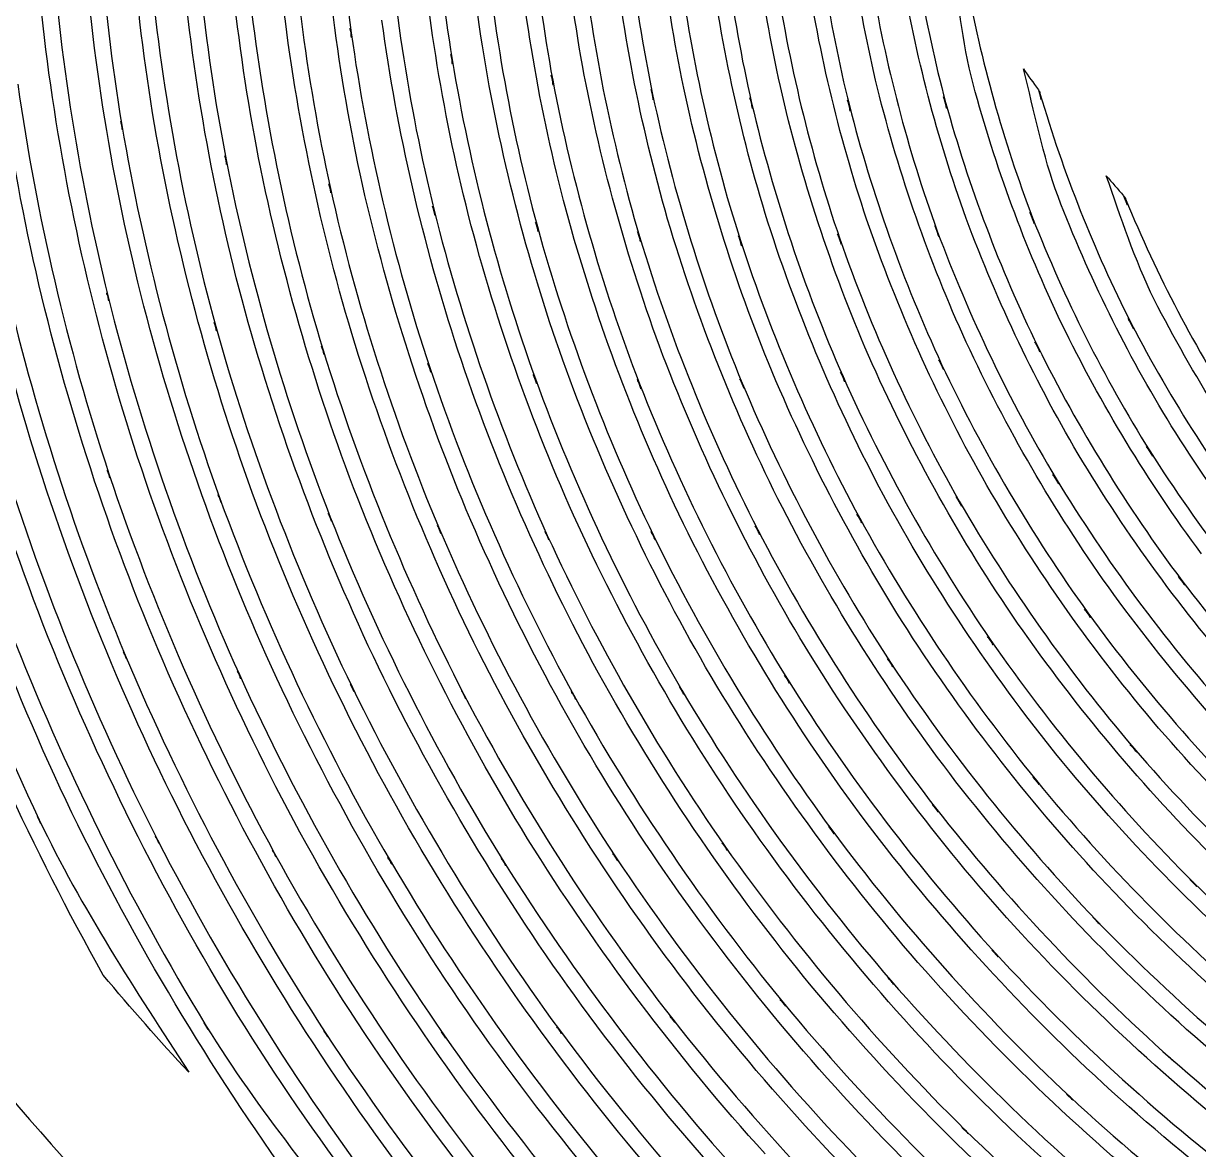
# Model space of a CAD drawing. Extents: x 289 to 439, y 190 to 340.
# Drawn here: x 307.11 to 339.38, y 214.87 to 245.79 of the extents above; entities that cross this region are included whole.
import ezdxf

# ---------------------------------------------------------------- set-up
doc = ezdxf.new("R2010")
doc.units = 0
doc.layers.add('seconds_wheel', color=7, linetype='CONTINUOUS')

msp = doc.modelspace()

# ---------------------------------------------------------------- linework, layer by layer
at = {"layer": 'seconds_wheel', "color": 7}
for p, q in [((316.079124, 245.664968), (316.115186, 245.407493)), ((316.109369, 245.536231), (316.109369, 245.536231)), ((318.846214, 244.934031), (318.889645, 244.669187)), ((318.880336, 244.802966), (318.880336, 244.802966)), ((321.603998, 244.372159), (321.655182, 244.098398)), ((321.642386, 244.237993), (321.642386, 244.237993)), ((324.343943, 243.977416), (324.403273, 243.694736)), ((334.979559, 243.968886), (335.055561, 243.704429)), ((324.386987, 243.838984), (324.386987, 243.838984)), ((327.057523, 243.747859), (327.125382, 243.455871)), ((329.737365, 243.68155), (329.813367, 243.379869)), ((332.375332, 243.775001), (332.459864, 243.463627)), ((332.432719, 243.62261), (332.432719, 243.62261)), ((327.105607, 243.604385), (327.105607, 243.604385)), ((329.789715, 243.534589), (329.789715, 243.534589)), ((309.781434, 243.109985), (309.820211, 242.878102)), ((309.811292, 242.995595), (309.811292, 242.995595)), ((312.640813, 242.159962), (312.686957, 241.922263)), ((312.674936, 242.043632), (312.674936, 242.043632)), ((315.498252, 241.382492), (315.552539, 241.137427)), ((315.536641, 241.261899), (315.536641, 241.261899)), ((337.321661, 241.059098), (337.422865, 240.809377)), ((318.345608, 240.775642), (318.407651, 240.523981)), ((318.387876, 240.653883), (318.387876, 240.653883)), ((334.749226, 240.599983), (334.866332, 240.299077)), ((334.823291, 240.452245), (334.823291, 240.452245)), ((321.173578, 240.338242), (321.24454, 240.078827)), ((321.221274, 240.211443), (321.221274, 240.211443)), ((332.13608, 240.231218), (332.243104, 239.939232)), ((332.203163, 240.090847), (332.203163, 240.090847)), ((323.974792, 240.067582), (324.054671, 239.800801)), ((324.027529, 239.936519), (324.027529, 239.936519)), ((326.741108, 239.961334), (326.829517, 239.686797)), ((326.798109, 239.828719), (326.798109, 239.828719)), ((329.463991, 240.016785), (329.561709, 239.734105)), ((329.526421, 239.879516), (329.526421, 239.879516)), ((309.394833, 238.394765), (309.449508, 238.174515)), ((309.432058, 238.287352), (309.432058, 238.287352)), ((312.349213, 237.576192), (312.411644, 237.350515)), ((337.44303, 237.690195), (337.590381, 237.403249)), ((337.530665, 237.553316), (337.530665, 237.553316)), ((312.390704, 237.466842), (312.390704, 237.466842)), ((315.291961, 236.930951), (315.362922, 236.699068)), ((334.881842, 237.050383), (335.0195, 236.771193)), ((334.965213, 236.915054), (334.965213, 236.915054)), ((315.338105, 236.818113), (315.338105, 236.818113)), ((332.24698, 236.557923), (332.374166, 236.286486)), ((318.21532, 236.455939), (318.294811, 236.21824)), ((318.266119, 236.340386), (318.266119, 236.340386)), ((329.545036, 236.21824), (329.661753, 235.954172)), ((332.324146, 236.426857), (332.324146, 236.426857)), ((321.109985, 236.150768), (321.198783, 235.906478)), ((321.166211, 236.030951), (321.166211, 236.030951)), ((323.968976, 236.010399), (324.066306, 235.760291)), ((324.029079, 235.89019), (324.029079, 235.89019)), ((326.782986, 236.034828), (326.890009, 235.77735)), ((326.848129, 235.911905), (326.848129, 235.911905)), ((329.615609, 236.092217), (329.615609, 236.092217)), ((337.94596, 234.173943), (338.111537, 233.910652)), ((338.041351, 234.049858), (338.041351, 234.049858)), ((309.411894, 233.525602), (309.481305, 233.316595)), ((309.4561, 233.424005), (309.4561, 233.424005)), ((335.376631, 233.408496), (335.531736, 233.152184)), ((335.468143, 233.2848), (335.468143, 233.2848)), ((312.4574, 232.846623), (312.534953, 232.633353)), ((312.506258, 232.742703), (312.506258, 232.742703)), ((332.724708, 232.78846), (332.868569, 232.537965)), ((332.808463, 232.669804), (332.808463, 232.669804)), ((315.48119, 232.341754), (315.567274, 232.12383)), ((315.534702, 232.235507), (315.534702, 232.235507)), ((318.4759, 232.007501), (318.570125, 231.784537)), ((329.997169, 232.317325), (330.130171, 232.072646)), ((330.074334, 232.202935), (330.074334, 232.202935)), ((318.532513, 231.902417), (318.532513, 231.902417)), ((321.432218, 231.840763), (321.536139, 231.613144)), ((321.495425, 231.73025), (321.495425, 231.73025)), ((324.343557, 231.839211), (324.456783, 231.605778)), ((324.410639, 231.728311), (324.410639, 231.728311)), ((327.200997, 231.999358), (327.323917, 231.760495)), ((327.27312, 231.886907), (327.27312, 231.886907)), ((338.818431, 230.604181), (338.99913, 230.364929)), ((338.920415, 230.492892), (338.920415, 230.492892)), ((336.245999, 229.709606), (336.414679, 229.476173)), ((336.341003, 229.601032), (336.341003, 229.601032)), ((333.582443, 228.955791), (333.740263, 228.727011)), ((333.672017, 228.848768), (333.672017, 228.848768)), ((309.853171, 228.535453), (309.935765, 228.338471)), ((309.903192, 228.440839), (309.903192, 228.440839)), ((330.834742, 228.347777), (330.982093, 228.123261)), ((330.918887, 228.242304), (330.918887, 228.242304)), ((312.983597, 228.006155), (313.074334, 227.80568)), ((313.037884, 227.910377), (313.037884, 227.910377)), ((328.009486, 227.889439), (328.146367, 227.669962)), ((316.083389, 227.649413), (316.182269, 227.445448)), ((316.141554, 227.553633), (316.141554, 227.553633)), ((325.114433, 227.586981), (325.241619, 227.370997)), ((328.088591, 227.785129), (328.088591, 227.785129)), ((319.143243, 227.463284), (319.251427, 227.255054)), ((319.206446, 227.364793), (319.206446, 227.364793)), ((322.156175, 227.443509), (322.273668, 227.232178)), ((322.225584, 227.341915), (322.225584, 227.341915)), ((325.188109, 227.484613), (325.188109, 227.484613)), ((337.499257, 225.988227), (337.680343, 225.776896)), ((337.599301, 225.891286), (337.599301, 225.891286)), ((334.829881, 225.09598), (335.000111, 224.888139)), ((334.925272, 224.999426), (334.925272, 224.999426)), ((332.068221, 224.345268), (332.227592, 224.140915)), ((307.492458, 224.00636), (307.57893, 223.824887)), ((332.158182, 224.249488), (332.158182, 224.249488)), ((307.544031, 223.919501), (307.544031, 223.919501)), ((329.220476, 223.741905), (329.369377, 223.540267)), ((329.303844, 223.648454), (329.303844, 223.648454)), ((310.73456, 223.460389), (310.828787, 223.276587)), ((310.790011, 223.372364), (310.790011, 223.372364)), ((313.944091, 223.089685), (314.046848, 222.902393)), ((314.003806, 223.000887), (314.003806, 223.000887)), ((323.295429, 222.994294), (323.424555, 222.798862)), ((326.294015, 223.289772), (326.432834, 223.091235)), ((326.371954, 223.197484), (326.371954, 223.197484)), ((317.112517, 222.890373), (317.223806, 222.700368)), ((317.176886, 222.800412), (317.176886, 222.800412)), ((320.232474, 222.859739), (320.35268, 222.66741)), ((320.301883, 222.76784), (320.301883, 222.76784)), ((323.368328, 222.903169), (323.368328, 222.903169)), ((339.143378, 222.279643), (339.33416, 222.090802)), ((339.247688, 222.193948), (339.247688, 222.193948)), ((336.475169, 221.244312), (336.654704, 221.057797)), ((336.573662, 221.159391), (336.573662, 221.159391)), ((333.706139, 220.346247), (333.875205, 220.161671)), ((333.79959, 220.261328), (333.79959, 220.261328)), ((330.842885, 219.590882), (331.001868, 219.408243)), ((330.931293, 219.50635), (330.931293, 219.50635)), ((327.891606, 218.98403), (328.040507, 218.802944)), ((327.973424, 218.901436), (327.973424, 218.901436)), ((324.859672, 218.529569), (324.999267, 218.35081)), ((312.069635, 218.338789), (312.174332, 218.167397)), ((312.129351, 218.25891), (312.129351, 218.25891)), ((315.350901, 218.134437), (315.464129, 217.961106)), ((321.753676, 218.234093), (321.883965, 218.056884)), ((321.826188, 218.152274), (321.826188, 218.152274)), ((324.938387, 218.445812), (324.938387, 218.445812)), ((315.415658, 218.052619), (315.415658, 218.052619)), ((318.581757, 218.101089), (318.703516, 217.925432)), ((318.650393, 218.019271), (318.650393, 218.019271)), ((338.522568, 217.438787), (338.709857, 217.272436)), ((338.622223, 217.365499), (338.622223, 217.365499)), ((335.753539, 216.388332), (335.930748, 216.222756)), ((335.848929, 216.314657), (335.848929, 216.314657)), ((332.881752, 215.475921), (333.049265, 215.311509)), ((332.973653, 215.400695), (332.973653, 215.400695))]:
    msp.add_line(p, q, dxfattribs=at)
for points in [[(307.810038, 244.430712), (307.344869, 247.889004), (307.190276, 251.381712), (307.347047, 254.867793)], [(315.697176, 254.592479), (315.562488, 251.567293), (315.700086, 248.53639), (316.109369, 245.536231)], [(319.711706, 245.17367), (319.272926, 247.98796), (319.090196, 250.835698), (319.164569, 253.683171)], [(310.655069, 243.336441), (310.118636, 246.653213), (309.88124, 250.011364), (309.943908, 253.370633)], [(318.281242, 253.465634), (318.219754, 250.56574), (318.419696, 247.666712), (318.880336, 244.802966)], [(309.053212, 253.182954), (309.001668, 249.771277), (309.255159, 246.362054), (309.811292, 242.995595)], [(322.46096, 244.634676), (321.981091, 247.31448), (321.746212, 250.031896), (321.757939, 252.754473)], [(320.882755, 252.502425), (320.885965, 249.730153), (321.139726, 246.964338), (321.642386, 244.237993)], [(313.506692, 242.412397), (312.90804, 245.588433), (312.596131, 248.81138), (312.573729, 252.043313)], [(311.690401, 251.824621), (311.725629, 248.541283), (312.054974, 245.267865), (312.674936, 242.04364)], [(323.493188, 251.71061), (323.551891, 249.064933), (323.850882, 246.430466), (324.386987, 243.838984)], [(325.190435, 244.265912), (324.679029, 246.810117), (324.401025, 249.395475), (324.359069, 251.990189)], [(327.894319, 244.058071), (327.359256, 246.469918), (327.047092, 248.924941), (326.960195, 251.393806)], [(326.10441, 251.080881), (326.209682, 248.563459), (326.54474, 246.060912), (327.105619, 243.604385)], [(316.354825, 241.661682), (315.703275, 244.695874), (315.32638, 247.782403), (315.22798, 250.884283)], [(330.562142, 244.015417), (330.012714, 246.294226), (329.6755, 248.618407), (329.552403, 250.959122)], [(307.301678, 239.653437), (306.543376, 243.190426), (306.102399, 246.788053), (305.983665, 250.403442)], [(314.352795, 250.635338), (314.466012, 247.481665), (314.861878, 244.344599), (315.536641, 241.261899)], [(328.707845, 250.620215), (328.850854, 248.230056), (329.212496, 245.85846), (329.78971, 243.534589)], [(331.29501, 250.320473), (331.46735, 248.057461), (331.847742, 245.815462), (332.432712, 243.62261)], [(319.191713, 241.080037), (318.496319, 243.973776), (318.063377, 246.923782), (317.897741, 249.895483)], [(317.03225, 249.613579), (317.214339, 246.592507), (317.667671, 243.593758), (318.387876, 240.653883)], [(310.250242, 238.686364), (309.426423, 242.076003), (308.907157, 245.531942), (308.698795, 249.014092)], [(322.0096, 240.667066), (321.279013, 243.420273), (320.799369, 246.233423), (320.575647, 249.073035)], [(307.823997, 248.764374), (308.047032, 245.23093), (308.585087, 241.724746), (309.432058, 238.287352)], [(319.720235, 248.762434), (319.962323, 245.872709), (320.464077, 243.010748), (321.221274, 240.211443)], [(324.799569, 240.418897), (324.04245, 243.033079), (323.524965, 245.710137), (323.251999, 248.418098)], [(322.407833, 248.078029), (322.700891, 245.3207), (323.242459, 242.595781), (324.027529, 239.936519)], [(327.553473, 240.336302), (326.778771, 242.813076), (326.231603, 245.355311), (325.918658, 247.931454)], [(310.572087, 247.518872), (310.877259, 244.120758), (311.485808, 240.756793), (312.390704, 237.466842)], [(313.194541, 237.893004), (312.314307, 241.135943), (311.7267, 244.451053), (311.437966, 247.798846)], [(325.086902, 247.562303), (325.421822, 244.937743), (325.994174, 242.349422), (326.798109, 239.828719)], [(330.263176, 240.41502), (329.479503, 242.75676), (328.912326, 245.165026), (328.567868, 247.610384)], [(333.188473, 244.12903), (332.886066, 245.298031), (332.767413, 246.500774), (332.611092, 247.697245)], [(327.749295, 247.210987), (328.117329, 244.718052), (328.711549, 242.264292), (329.526421, 239.879516)], [(332.921693, 240.64923), (332.136933, 242.858609), (331.557728, 245.135094), (331.19071, 247.450626)], [(330.386872, 247.023309), (330.779037, 244.661612), (331.386488, 242.341264), (332.203163, 240.090847)], [(332.991102, 246.997327), (333.399081, 244.763883), (334.011769, 242.572829), (334.823291, 240.452245)], [(316.126819, 237.272186), (315.199343, 240.368594), (314.551879, 243.54165), (314.191872, 246.754199)], [(313.336851, 246.441661), (313.715113, 243.180272), (314.384588, 239.959848), (315.338105, 236.818113)], [(319.03777, 236.823153), (318.072591, 239.772676), (317.375371, 242.80279), (316.953146, 245.877075)], [(307.198145, 234.705181), (306.132946, 238.297944), (305.390315, 241.978046), (304.978579, 245.702582)], [(316.109369, 245.536231), (316.103178, 245.579965), (316.085206, 245.621214), (316.079124, 245.664968)], [(316.115186, 245.407493), (316.109258, 245.450126), (316.115188, 245.493582), (316.109369, 245.536231)], [(316.109369, 245.536231), (316.551599, 242.41246), (317.273083, 239.334843), (318.266119, 236.340386)], [(318.880336, 244.802966), (318.872909, 244.847588), (318.853522, 244.889389), (318.846214, 244.934031)], [(321.919639, 236.543574), (320.925857, 239.348189), (320.186933, 242.236473), (319.711706, 245.17367)], [(318.880336, 244.802966), (319.377585, 241.816374), (320.142151, 238.880519), (321.166211, 236.030951)], [(318.889645, 244.669187), (318.882406, 244.713397), (318.887456, 244.758741), (318.880336, 244.802966)], [(324.765834, 236.424531), (323.751202, 239.086283), (322.980366, 241.833994), (322.46096, 244.634676)], [(310.244426, 233.879631), (309.120686, 237.317111), (308.306123, 240.848228), (307.810038, 244.430712)], [(321.642386, 244.237993), (321.633663, 244.283783), (321.612589, 244.326343), (321.603998, 244.372159)], [(327.566659, 236.469898), (326.540145, 238.991332), (325.744992, 241.600513), (325.190435, 244.265912)], [(335.521266, 241.037383), (335.095884, 242.175059), (334.870308, 243.370985), (334.56853, 244.546268)], [(334.56853, 244.546268), (334.703312, 244.352129), (334.841043, 244.160184), (334.979559, 243.968886)], [(306.954628, 244.120875), (307.468896, 240.488069), (308.305762, 236.908411), (309.4561, 233.423993)], [(321.642386, 244.237993), (322.185071, 241.389172), (322.983428, 238.595253), (324.029079, 235.89019)], [(321.655182, 244.098398), (321.64655, 244.144425), (321.650878, 244.191944), (321.642386, 244.237993)], [(324.386987, 243.838984), (324.376866, 243.886339), (324.353914, 243.930024), (324.343943, 243.977416)], [(330.313584, 236.676579), (329.284423, 239.058723), (328.474858, 241.529181), (327.894319, 244.058071)], [(333.000795, 237.036037), (331.976289, 239.283351), (331.160261, 241.619217), (330.562142, 244.015417)], [(335.61976, 237.547886), (334.608707, 239.662387), (333.79564, 241.865209), (333.188473, 244.12903)], [(335.024929, 243.870005), (335.016926, 243.897287), (335.005232, 243.9232), (334.993518, 243.949108)], [(334.993518, 243.949108), (335.001183, 243.938542), (335.008722, 243.927871), (335.016397, 243.917312)], [(324.386987, 243.838984), (324.966415, 241.127604), (325.789629, 238.474598), (326.848129, 235.911905)], [(324.403273, 243.694736), (324.39329, 243.742191), (324.39681, 243.791498), (324.386987, 243.838984)], [(327.105607, 243.604385), (327.094004, 243.653581), (327.068955, 243.698618), (327.057523, 243.747859)], [(329.789715, 243.534589), (329.776758, 243.585065), (329.750133, 243.631021), (329.737365, 243.68155)], [(332.432719, 243.62261), (332.418251, 243.675047), (332.389581, 243.722502), (332.375332, 243.775001)], [(332.432712, 243.62261), (333.069794, 241.313941), (333.916997, 239.06866), (334.965205, 236.915054)], [(332.459864, 243.463627), (332.445747, 243.515628), (332.446607, 243.570553), (332.432719, 243.62261)], [(335.016397, 243.917312), (335.019337, 243.901564), (335.020553, 243.885456), (335.024929, 243.870005)], [(335.055561, 243.704429), (335.039975, 243.758487), (335.04025, 243.815876), (335.024929, 243.870005)], [(335.024929, 243.870005), (335.663878, 241.691589), (336.502178, 239.577234), (337.530665, 237.553316)], [(313.277523, 233.22547), (312.103788, 236.511051), (311.226395, 239.894776), (310.655069, 243.336441)], [(327.125382, 243.455871), (327.114065, 243.504626), (327.116745, 243.555594), (327.105607, 243.604385)], [(327.105619, 243.604385), (327.712938, 241.029309), (328.552603, 238.514974), (329.615621, 236.092217)], [(329.78971, 243.534589), (330.416402, 241.093036), (331.264314, 238.713886), (332.32414, 236.426857)], [(329.813367, 243.379869), (329.800558, 243.430569), (329.80232, 243.483843), (329.789715, 243.534589)], [(309.811292, 242.995595), (309.8047, 243.034525), (309.78795, 243.071039), (309.781434, 243.109985)], [(309.811292, 242.995595), (310.402465, 239.504645), (311.30437, 236.073218), (312.506258, 232.742703)], [(309.820211, 242.878102), (309.813716, 242.91692), (309.817706, 242.956764), (309.811292, 242.995595)], [(316.288905, 232.745419), (315.074653, 235.878242), (314.143725, 239.113338), (313.506692, 242.412397)], [(312.674936, 242.043632), (312.667117, 242.083367), (312.648547, 242.120209), (312.640813, 242.159962)], [(312.674936, 242.04364), (313.333848, 238.695146), (314.290516, 235.413086), (315.534702, 232.235514)], [(312.686957, 241.922263), (312.679175, 241.962249), (312.682628, 242.00363), (312.674936, 242.043632)], [(315.536641, 241.261899), (315.527408, 241.303151), (315.50739, 241.341218), (315.498252, 241.382492)], [(319.269653, 232.434431), (318.023846, 235.41681), (317.048647, 238.504914), (316.354825, 241.661682)], [(338.16311, 238.208637), (337.61956, 239.299103), (337.250884, 240.461414), (336.845483, 241.609335)], [(336.845483, 241.609335), (337.003754, 241.425487), (337.159729, 241.239649), (337.321661, 241.059098)], [(315.536641, 241.261899), (316.253574, 238.058659), (317.256308, 234.926521), (318.532513, 231.902417)], [(315.552539, 241.137427), (315.543479, 241.17835), (315.545603, 241.220955), (315.536641, 241.261899)], [(322.212788, 232.290957), (320.9441, 235.123971), (319.933172, 238.065555), (319.191713, 241.080037)], [(338.627652, 234.745509), (337.400852, 236.742957), (336.361743, 238.848932), (335.521266, 241.037383)], [(337.375171, 240.970687), (337.365498, 240.994214), (337.352708, 241.016192), (337.339884, 241.038157)], [(337.339884, 241.038157), (337.347846, 241.029293), (337.355179, 241.01987), (337.363151, 241.011014)], [(307.518051, 229.628177), (306.135658, 233.24869), (305.078583, 236.984937), (304.358543, 240.792701)], [(318.387876, 240.653883), (318.377421, 240.695646), (318.355963, 240.733851), (318.345608, 240.775642)], [(337.363151, 241.011014), (337.367639, 240.997727), (337.369948, 240.98374), (337.375171, 240.970687)], [(337.422865, 240.809377), (337.401733, 240.861459), (337.396046, 240.918508), (337.375171, 240.970687)], [(337.375171, 240.970687), (338.238519, 238.870451), (339.293799, 236.855081), (340.528475, 234.949473)], [(318.387876, 240.653883), (319.154445, 237.592004), (320.194051, 234.60571), (321.495425, 231.73025)], [(318.407651, 240.523981), (318.397098, 240.566586), (318.39832, 240.611254), (318.387876, 240.653883)], [(325.108617, 232.311896), (323.826107, 234.998127), (322.789498, 237.794408), (322.0096, 240.667066)], [(327.949382, 232.495698), (326.66267, 235.036507), (325.608671, 237.688169), (324.799569, 240.418897)], [(333.441685, 233.323964), (332.16871, 235.586093), (331.105328, 237.959524), (330.263176, 240.41502)], [(336.074996, 233.964939), (334.82181, 236.092263), (333.766952, 238.329518), (332.921693, 240.64923)], [(334.823291, 240.452245), (334.803116, 240.50364), (334.769185, 240.548498), (334.749226, 240.599983)], [(334.823291, 240.452245), (335.698005, 238.223828), (336.774455, 236.080979), (338.041351, 234.049858)], [(334.866332, 240.299077), (334.847119, 240.34864), (334.842288, 240.402606), (334.823291, 240.452245)], [(321.221274, 240.211443), (321.209222, 240.255056), (321.185513, 240.294592), (321.173578, 240.338242)], [(321.221274, 240.211443), (322.027548, 237.2937), (323.094878, 234.454584), (324.410639, 231.728311)], [(321.24454, 240.078827), (321.232676, 240.122209), (321.233017, 240.16803), (321.221274, 240.211443)], [(330.730045, 232.833828), (329.446112, 235.23322), (328.383387, 237.74441), (327.553473, 240.336302)], [(332.203163, 240.090847), (332.185055, 240.139562), (332.154005, 240.182435), (332.13608, 240.231218)], [(332.203163, 240.090847), (333.081791, 237.727295), (334.174232, 235.449023), (335.468143, 233.2848)], [(332.243104, 239.939232), (332.225036, 239.9884), (332.221029, 240.041613), (332.203163, 240.090847)], [(324.027529, 239.936519), (324.013898, 239.98169), (323.988291, 240.022362), (323.974792, 240.067582)], [(324.027529, 239.936519), (324.864905, 237.161052), (325.951034, 234.467077), (327.27312, 231.886907)], [(324.054671, 239.800801), (324.041447, 239.845102), (324.040617, 239.89218), (324.027529, 239.936519)], [(326.798109, 239.828719), (326.783162, 239.874563), (326.75591, 239.915443), (326.741108, 239.961334)], [(326.798109, 239.828719), (327.657508, 237.192834), (328.753959, 234.640669), (330.074334, 232.202935)], [(326.829517, 239.686797), (326.814608, 239.73301), (326.812862, 239.782461), (326.798109, 239.828719)], [(329.526421, 239.879516), (329.509797, 239.927065), (329.480453, 239.969174), (329.463991, 240.016785)], [(329.526421, 239.879516), (330.399747, 237.381755), (331.497765, 234.9686), (332.808463, 232.669804)], [(329.561709, 239.734105), (329.545372, 239.781351), (329.542585, 239.832214), (329.526421, 239.879516)], [(310.657783, 228.949575), (309.223197, 232.410932), (308.100398, 235.992744), (307.301678, 239.653437)], [(306.470698, 239.281582), (307.290938, 235.573312), (308.439315, 231.945241), (309.903192, 228.440839)], [(313.775025, 228.443555), (312.297521, 231.746159), (311.118284, 235.173928), (310.250242, 238.686364)], [(309.432058, 238.287352), (309.422836, 238.324182), (309.403987, 238.357917), (309.394833, 238.394765)], [(309.432058, 238.287352), (310.323256, 234.728294), (311.529749, 231.255292), (313.037884, 227.910377)], [(309.449508, 238.174515), (309.440312, 238.211526), (309.441182, 238.250326), (309.432058, 238.287352)], [(341.911244, 232.273895), (340.481819, 234.132852), (339.227859, 236.119489), (338.16311, 238.208637)], [(316.859695, 228.112023), (315.348901, 231.256618), (314.122503, 234.529751), (313.194541, 237.893004)], [(312.390704, 237.466842), (312.380192, 237.504466), (312.359652, 237.538547), (312.349213, 237.576192)], [(339.455529, 231.229257), (337.986491, 233.21394), (336.702844, 235.328829), (335.61976, 237.547886)], [(337.530665, 237.553316), (337.505659, 237.601506), (337.467838, 237.641897), (337.44303, 237.690195)], [(337.530665, 237.553316), (338.633512, 235.427952), (339.928858, 233.408323), (341.401335, 231.52008)], [(337.590381, 237.403249), (337.565723, 237.451248), (337.555109, 237.505212), (337.530665, 237.553316)], [(312.390704, 237.466842), (313.343392, 234.057229), (314.598551, 230.739744), (316.141554, 227.553633)], [(312.411644, 237.350515), (312.401094, 237.388562), (312.401175, 237.42878), (312.390704, 237.466842)], [(319.903261, 227.950318), (318.368515, 230.938778), (317.10517, 234.058326), (316.126819, 237.272186)], [(315.338105, 236.818113), (315.326109, 236.857026), (315.303875, 236.892018), (315.291961, 236.930951)], [(336.902873, 230.317235), (335.400518, 232.433642), (334.094931, 234.682443), (333.000795, 237.036037)], [(334.965213, 236.915054), (334.941606, 236.962614), (334.905268, 237.002727), (334.881842, 237.050383)], [(334.965205, 236.915054), (336.085399, 234.658233), (337.408896, 232.508682), (338.920407, 230.492892)], [(335.0195, 236.771193), (334.996835, 236.817294), (334.987692, 236.868867), (334.965213, 236.915054)], [(315.338105, 236.818113), (316.343185, 233.557863), (317.637521, 230.394205), (319.206446, 227.364793)], [(315.362922, 236.699068), (315.351039, 236.737911), (315.349902, 236.779244), (315.338105, 236.818113)], [(322.902234, 227.950705), (321.351026, 230.7868), (320.057709, 233.755993), (319.03777, 236.823153)], [(325.842656, 228.117055), (324.284454, 230.802533), (322.971928, 233.622606), (321.919639, 236.543574)], [(334.257542, 229.545582), (332.729562, 231.798341), (331.409968, 234.184968), (330.313584, 236.676579)], [(332.324146, 236.426857), (332.302456, 236.4728), (332.268512, 236.511901), (332.24698, 236.557923)], [(318.266119, 236.340386), (318.252656, 236.380342), (318.228691, 236.41595), (318.21532, 236.455939)], [(318.266119, 236.340386), (319.314475, 233.2284), (320.639405, 230.216939), (322.225584, 227.341915)], [(318.294811, 236.21824), (318.281527, 236.25799), (318.27931, 236.300608), (318.266119, 236.340386)], [(328.720646, 228.440065), (327.164651, 230.977237), (325.841409, 233.6494), (324.765834, 236.424531)], [(331.526514, 228.920506), (329.981489, 231.312567), (328.656442, 233.83911), (327.566659, 236.469898)], [(329.615609, 236.092217), (329.595935, 236.136274), (329.56457, 236.174117), (329.545036, 236.21824)], [(332.32414, 236.426857), (333.453633, 234.034483), (334.797458, 231.749815), (336.340998, 229.601032)], [(332.374166, 236.286486), (332.35308, 236.331579), (332.345074, 236.381694), (332.324146, 236.426857)], [(294.696605, 235.942927), (298.428926, 227.021047), (303.851614, 218.905252), (310.665926, 212.042651)], [(321.166211, 236.030951), (321.151048, 236.07248), (321.125044, 236.109203), (321.109985, 236.150768)], [(321.166211, 236.030951), (322.248236, 233.067199), (323.594049, 230.207147), (325.188109, 227.484613)], [(321.198783, 235.906478), (321.184144, 235.946887), (321.180746, 235.990504), (321.166211, 236.030951)], [(324.029079, 235.89019), (324.012663, 235.931976), (323.985282, 235.968567), (323.968976, 236.010399)], [(324.029079, 235.89019), (325.136314, 233.071914), (326.494352, 230.35964), (328.088591, 227.785129)], [(324.066306, 235.760291), (324.049911, 235.802347), (324.045355, 235.848091), (324.029079, 235.89019)], [(326.848129, 235.911905), (326.830133, 235.95475), (326.80086, 235.991927), (326.782986, 236.034828)], [(326.848129, 235.911905), (327.971413, 233.237737), (329.333448, 230.671025), (330.918887, 228.242304)], [(326.890009, 235.77735), (326.871904, 235.820809), (326.8661, 235.868396), (326.848129, 235.911905)], [(329.661753, 235.954172), (329.642066, 235.998634), (329.635142, 236.047695), (329.615609, 236.092217)], [(329.615621, 236.092217), (330.746348, 233.559899), (332.103419, 231.135709), (333.67203, 228.848768)], [(308.280009, 224.454229), (306.571067, 228.076323), (305.188023, 231.843571), (304.146047, 235.710657)], [(303.328251, 235.310482), (304.393424, 231.39615), (305.804286, 227.584262), (307.544031, 223.919501)], [(311.507764, 223.93191), (309.754472, 227.388135), (308.312351, 230.993475), (307.198145, 234.705181)], [(343.101683, 228.863503), (341.43369, 230.683688), (339.936586, 232.652421), (338.627652, 234.745509)], [(306.393533, 234.281354), (307.532798, 230.521671), (309.003739, 226.87106), (310.790011, 223.372364)], [(340.65799, 227.690127), (338.942501, 229.638173), (337.408837, 231.738375), (336.074996, 233.964939)], [(338.041351, 234.049858), (338.013341, 234.094003), (337.973805, 234.129688), (337.94596, 234.173943)], [(338.041351, 234.049858), (339.391409, 231.922045), (340.932496, 229.921955), (342.646834, 228.074791)], [(338.111537, 233.910652), (338.083794, 233.954734), (338.068916, 234.005669), (338.041351, 234.049858)], [(314.701008, 223.585635), (312.912436, 226.877803), (311.421418, 230.322761), (310.244426, 233.879631)], [(309.4561, 233.424005), (309.444374, 233.459105), (309.42356, 233.490482), (309.411894, 233.525602)], [(309.481305, 233.316595), (309.469688, 233.35157), (309.467653, 233.389013), (309.4561, 233.424005)], [(309.4561, 233.423993), (310.659636, 229.82157), (312.181532, 226.333494), (314.003806, 223.000874)], [(338.10921, 226.6451), (336.354178, 228.725372), (334.792486, 230.960957), (333.441685, 233.323964)], [(335.468143, 233.2848), (335.441459, 233.328727), (335.403163, 233.36447), (335.376631, 233.408496)], [(317.853536, 223.408815), (316.039225, 226.538449), (314.507869, 229.82354), (313.277523, 233.22547)], [(335.468143, 233.2848), (336.841434, 231.024119), (338.416673, 228.892992), (340.175996, 226.9177)], [(335.531736, 233.152184), (335.506376, 233.194263), (335.493353, 233.242632), (335.468143, 233.2848)], [(312.506258, 232.742703), (312.493103, 232.778731), (312.470488, 232.81057), (312.4574, 232.846623)], [(312.506258, 232.742703), (313.764638, 229.296349), (315.327423, 225.969103), (317.176886, 222.800412)], [(312.534953, 232.633353), (312.522068, 232.668847), (312.519075, 232.707186), (312.506258, 232.742703)], [(320.95488, 223.402612), (319.124195, 226.371607), (317.563031, 229.498265), (316.288905, 232.745419)], [(335.46, 225.736568), (333.672348, 227.954671), (332.089478, 230.329988), (330.730045, 232.833828)], [(332.808463, 232.669804), (332.784159, 232.711791), (332.748879, 232.746391), (332.724708, 232.78846)], [(332.808463, 232.669804), (334.197492, 230.270142), (335.800378, 228.001403), (337.599301, 225.891286)], [(332.868569, 232.537965), (332.844451, 232.579934), (332.832439, 232.627756), (332.808463, 232.669804)], [(315.534702, 232.235507), (315.520066, 232.272449), (315.495753, 232.304781), (315.48119, 232.341754)], [(324.001937, 223.556166), (322.162574, 226.368448), (320.578907, 229.339592), (319.269653, 232.434431)], [(332.717728, 224.968018), (330.905004, 227.32863), (329.309223, 229.848183), (327.949382, 232.495698)], [(315.534702, 232.235514), (316.838808, 228.943873), (318.433905, 225.775463), (320.301883, 222.767848)], [(315.567274, 232.12383), (315.553033, 232.159986), (315.548869, 232.199326), (315.534702, 232.235507)], [(318.532513, 231.902417), (318.516851, 231.939081), (318.491483, 231.970803), (318.4759, 232.007501)], [(326.980745, 223.874521), (325.14266, 226.531601), (323.547218, 229.348679), (322.212788, 232.290957)], [(329.889759, 224.344492), (328.060275, 226.851679), (326.460243, 229.518068), (325.108617, 232.311896)], [(330.074334, 232.202935), (330.052141, 232.243334), (330.019246, 232.27686), (329.997169, 232.317325)], [(330.074334, 232.202935), (331.471107, 229.660262), (333.094394, 227.249645), (334.925272, 224.999426)], [(330.130171, 232.072646), (330.107491, 232.114214), (330.096884, 232.161302), (330.074334, 232.202935)], [(318.532513, 231.902417), (319.872835, 228.764358), (321.491016, 225.752431), (323.368328, 222.903169)], [(318.570125, 231.784537), (318.553971, 231.822579), (318.54858, 231.864339), (318.532513, 231.902417)], [(321.495425, 231.73025), (321.477711, 231.768905), (321.449843, 231.802062), (321.432218, 231.840763)], [(321.495425, 231.73025), (322.862866, 228.746049), (324.494451, 225.890191), (326.371954, 223.197484)], [(321.536139, 231.613144), (321.518975, 231.650835), (321.512499, 231.692522), (321.495425, 231.73025)], [(324.410639, 231.728311), (324.391625, 231.7672), (324.362477, 231.800273), (324.343557, 231.839211)], [(324.410639, 231.728311), (325.796464, 228.894026), (327.434015, 226.189811), (329.303844, 223.648454)], [(324.456783, 231.605778), (324.437672, 231.645118), (324.429649, 231.688922), (324.410639, 231.728311)], [(327.27312, 231.886907), (327.252553, 231.926507), (327.22146, 231.9597), (327.200997, 231.999358)], [(327.27312, 231.886907), (328.668989, 229.199485), (330.303361, 226.643339), (332.158182, 224.249488)], [(327.323917, 231.760495), (327.303049, 231.80094), (327.293873, 231.846407), (327.27312, 231.886907)], [(309.302545, 219.651762), (307.362177, 223.122251), (305.685495, 226.734975), (304.362808, 230.485136)], [(338.920415, 230.492892), (338.889882, 230.533021), (338.848826, 230.563943), (338.818431, 230.604181)], [(338.920407, 230.492892), (340.522452, 228.38727), (342.312288, 226.431703), (344.268848, 224.650827)], [(338.99913, 230.364929), (338.968875, 230.404974), (338.950522, 230.45274), (338.920415, 230.492892)], [(342.242784, 224.16263), (340.279955, 226.048111), (338.493301, 228.108434), (336.902873, 230.317235)], [(312.806001, 218.866537), (310.727975, 222.290029), (308.958439, 225.891431), (307.518051, 229.628177)], [(339.702537, 222.982661), (337.693108, 225.001585), (335.871042, 227.198008), (334.257542, 229.545582)], [(336.341003, 229.601032), (336.312632, 229.63999), (336.274249, 229.670559), (336.245999, 229.709606)], [(336.340998, 229.601032), (337.973008, 227.359939), (339.80409, 225.271311), (341.813135, 223.361121)], [(336.414679, 229.476173), (336.386289, 229.515413), (336.369258, 229.5617), (336.341003, 229.601032)], [(306.746786, 229.145409), (308.215099, 225.364347), (310.016335, 221.721505), (312.129351, 218.25891)], [(316.070593, 218.684275), (313.965336, 221.938826), (312.153934, 225.373814), (310.657783, 228.949575)], [(337.057204, 221.930655), (335.007088, 224.089593), (333.156134, 226.4289), (331.526514, 228.920506)], [(333.672017, 228.848768), (333.645417, 228.887054), (333.608931, 228.917426), (333.582443, 228.955791)], [(333.740263, 228.727011), (333.71377, 228.765384), (333.698391, 228.810319), (333.672017, 228.848768)], [(333.67203, 228.848768), (335.326654, 226.467125), (337.192191, 224.239739), (339.247701, 222.193948)], [(309.903192, 228.440839), (309.889306, 228.473777), (309.867005, 228.502492), (309.853171, 228.535453)], [(309.903192, 228.440839), (311.429129, 224.821471), (313.273716, 221.34502), (315.415658, 218.052619)], [(309.935765, 228.338471), (309.921879, 228.371554), (309.917022, 228.407733), (309.903192, 228.440839)], [(319.282838, 218.673042), (317.160195, 221.759781), (315.317245, 225.029386), (313.775025, 228.443555)], [(334.308726, 221.01553), (332.227151, 223.317851), (330.357266, 225.802607), (328.720646, 228.440065)], [(330.918887, 228.242304), (330.894046, 228.279908), (330.859483, 228.310105), (330.834742, 228.347777)], [(330.918887, 228.242304), (332.587533, 225.716378), (334.479701, 223.345764), (336.573662, 221.159391)], [(330.982093, 228.123261), (330.957374, 228.160893), (330.943496, 228.204603), (330.918887, 228.242304)], [(313.037884, 227.910377), (313.022651, 227.943845), (312.998772, 227.972662), (312.983597, 228.006155)], [(313.037884, 227.910377), (314.611397, 224.45331), (316.489789, 221.143166), (318.650393, 218.019271)], [(313.074334, 227.80568), (313.059053, 227.83941), (313.053103, 227.876622), (313.037884, 227.910377)], [(322.436528, 218.826993), (320.304849, 221.749943), (318.438945, 224.857125), (316.859695, 228.112023)], [(325.522362, 219.144176), (323.390723, 221.9062), (321.510099, 224.85319), (319.903261, 227.950318)], [(328.53452, 219.618027), (326.411796, 222.221992), (324.527267, 225.010797), (322.902234, 227.950705)], [(331.465634, 220.24349), (329.3593, 222.694468), (327.477698, 225.329457), (325.842656, 228.117055)], [(328.088591, 227.785129), (328.065381, 227.822188), (328.032606, 227.852318), (328.009486, 227.889439)], [(316.141554, 227.553633), (316.125115, 227.587258), (316.099768, 227.615757), (316.083389, 227.649413)], [(316.141554, 227.553633), (317.753339, 224.256992), (319.655275, 221.110712), (321.826188, 218.152274)], [(316.182269, 227.445448), (316.165373, 227.480163), (316.158382, 227.518892), (316.141554, 227.553633)], [(325.188109, 227.484613), (325.166656, 227.520865), (325.135805, 227.550677), (325.114433, 227.586981)], [(328.088591, 227.785129), (329.763285, 225.111171), (331.674183, 222.593121), (333.79959, 220.261328)], [(328.146367, 227.669962), (328.123611, 227.706502), (328.11125, 227.748535), (328.088591, 227.785129)], [(319.206446, 227.364793), (319.18833, 227.399429), (319.16129, 227.42861), (319.143243, 227.463284)], [(319.206446, 227.364793), (320.847697, 224.226966), (322.76579, 221.242276), (324.938387, 218.445812)], [(319.251427, 227.255054), (319.233143, 227.290194), (319.224664, 227.329618), (319.206446, 227.364793)], [(322.225584, 227.341915), (322.205577, 227.377811), (322.176108, 227.407567), (322.156175, 227.443509)], [(322.225584, 227.341915), (323.886188, 224.362616), (325.809575, 221.537841), (327.973424, 218.901436)], [(322.273668, 227.232178), (322.254259, 227.267173), (322.244914, 227.306877), (322.225584, 227.341915)], [(325.188109, 227.484613), (326.860177, 224.658896), (328.782063, 221.988821), (330.931293, 219.50635)], [(325.241619, 227.370997), (325.220337, 227.407147), (325.209302, 227.448414), (325.188109, 227.484613)], [(344.211466, 220.686319), (342.001427, 222.48445), (339.959505, 224.478836), (338.10921, 226.6451)], [(337.599301, 225.891286), (337.568903, 225.926515), (337.529553, 225.952906), (337.499257, 225.988227)], [(337.599301, 225.891286), (339.49393, 223.695364), (341.582866, 221.674743), (343.841151, 219.85495)], [(337.680343, 225.776896), (337.649848, 225.812443), (337.629675, 225.855647), (337.599301, 225.891286)], [(341.689831, 219.363652), (339.425587, 221.295962), (337.341067, 223.429199), (335.46, 225.736568)], [(339.051867, 218.167009), (336.740667, 220.239524), (334.621218, 222.515673), (332.717728, 224.968018)], [(334.925272, 224.999426), (334.896463, 225.034436), (334.858599, 225.060889), (334.829881, 225.09598)], [(334.925272, 224.999426), (336.849047, 222.661573), (338.978591, 220.50211), (341.289658, 218.546631)], [(335.000111, 224.888139), (334.971739, 224.922811), (334.953547, 224.964678), (334.925272, 224.999426)], [(314.337284, 214.175745), (312.039255, 217.430309), (309.99099, 220.855599), (308.280009, 224.454229)], [(336.304939, 217.101431), (333.953928, 219.319048), (331.807442, 221.743144), (329.889759, 224.344492)], [(332.158182, 224.249488), (332.131124, 224.284048), (332.095193, 224.310638), (332.068221, 224.345268)], [(307.544031, 223.919501), (307.529473, 223.94994), (307.506974, 223.975901), (307.492458, 224.00636)], [(332.158182, 224.249488), (334.102631, 221.765908), (336.265701, 219.462019), (338.622223, 217.365499)], [(332.227592, 224.140915), (332.201139, 224.174876), (332.184548, 224.215463), (332.158182, 224.249488)], [(307.544031, 223.919501), (308.704821, 221.492636), (310.182839, 219.243505), (311.64891, 216.989755)], [(307.57893, 223.824887), (307.56444, 223.855295), (307.558476, 223.889073), (307.544031, 223.919501)], [(317.890761, 213.78294), (315.466462, 216.970228), (313.33066, 220.366519), (311.507764, 223.93191)], [(333.456031, 216.172347), (331.071766, 218.541195), (328.90514, 221.118768), (326.980745, 223.874521)], [(329.303844, 223.648454), (329.278894, 223.682029), (329.24535, 223.708272), (329.220476, 223.741905)], [(329.303844, 223.648454), (331.262197, 221.013162), (333.452284, 218.558761), (335.848929, 216.314657)], [(329.369377, 223.540267), (329.344256, 223.574239), (329.328884, 223.614424), (329.303844, 223.648454)], [(310.790011, 223.372364), (310.774117, 223.403264), (310.750408, 223.429464), (310.73456, 223.460389)], [(310.790011, 223.372364), (312.645865, 219.76468), (314.818402, 216.32909), (317.282358, 213.105902)], [(310.828787, 223.276587), (310.813046, 223.3073), (310.805704, 223.341628), (310.790011, 223.372364)], [(321.156518, 213.942699), (318.722628, 216.959206), (316.562704, 220.186166), (314.701008, 223.585635)], [(324.353252, 214.266482), (321.919456, 217.114806), (319.744315, 220.1742), (317.853536, 223.408815)], [(327.473595, 214.74925), (325.047371, 217.434029), (322.866073, 220.329933), (320.95488, 223.402612)], [(330.510568, 215.38596), (328.101733, 217.909947), (325.923815, 220.644258), (324.001937, 223.556166)], [(314.003806, 223.000887), (313.986555, 223.03219), (313.961291, 223.058353), (313.944091, 223.089685)], [(314.046848, 222.902393), (314.029571, 222.933865), (314.02103, 222.969387), (314.003806, 223.000887)], [(314.003806, 223.000874), (315.899523, 219.561082), (318.097071, 216.296999), (320.570993, 213.246648)], [(323.368328, 222.903169), (323.346751, 222.935629), (323.316943, 222.961791), (323.295429, 222.994294)], [(326.371954, 223.197484), (326.348737, 223.230481), (326.317161, 223.256722), (326.294015, 223.289772)], [(326.371954, 223.197484), (328.335489, 220.406745), (330.544593, 217.797528), (332.973653, 215.400695)], [(326.432834, 223.091235), (326.409365, 223.124735), (326.395347, 223.163933), (326.371954, 223.197484)], [(317.176886, 222.800412), (317.158149, 222.832256), (317.1312, 222.858497), (317.112517, 222.890373)], [(317.176886, 222.800412), (319.103165, 219.526688), (321.316869, 216.431144), (323.792156, 213.550281)], [(317.223806, 222.700368), (317.205143, 222.732212), (317.19549, 222.768538), (317.176886, 222.800412)], [(320.301883, 222.76784), (320.281466, 222.80044), (320.252833, 222.827098), (320.232474, 222.859739)], [(320.301883, 222.767848), (322.249366, 219.658334), (324.4699, 216.728892), (326.937704, 214.014055)], [(320.35268, 222.66741), (320.332785, 222.699307), (320.321718, 222.735905), (320.301883, 222.76784)], [(323.368328, 222.903169), (325.328531, 219.95436), (327.547894, 217.186397), (330.000659, 214.632533)], [(323.424555, 222.798862), (323.40271, 222.831866), (323.390102, 222.870122), (323.368328, 222.903169)], [(339.247688, 222.193948), (339.215552, 222.225581), (339.175433, 222.247922), (339.143378, 222.279643)], [(339.33416, 222.090802), (339.302201, 222.122431), (339.279555, 222.162232), (339.247688, 222.193948)], [(339.247701, 222.193948), (341.405647, 220.069747), (343.749759, 218.144022), (346.253062, 216.44068)], [(344.065278, 215.830726), (341.550816, 217.649629), (339.205899, 219.691514), (337.057204, 221.930655)], [(336.573662, 221.159391), (336.543455, 221.190608), (336.505299, 221.213018), (336.475169, 221.244312)], [(336.573662, 221.159391), (338.76799, 218.891662), (341.161151, 216.825451), (343.725208, 214.986174)], [(336.654704, 221.057797), (336.624597, 221.08907), (336.603686, 221.128041), (336.573662, 221.159391)], [(341.445539, 214.483631), (338.875811, 216.443108), (336.487496, 218.629168), (334.308726, 221.01553)], [(338.709081, 213.262171), (336.090872, 215.368368), (333.66711, 217.704762), (331.465634, 220.24349)], [(333.79959, 220.261328), (333.771033, 220.292362), (333.734628, 220.315144), (333.706139, 220.346247)], [(333.79959, 220.261328), (336.022534, 217.84543), (338.457132, 215.633442), (341.075224, 213.652263)], [(333.875205, 220.161671), (333.846981, 220.192486), (333.827738, 220.230447), (333.79959, 220.261328)], [(311.64891, 216.989755), (310.844694, 217.857369), (310.062327, 218.744982), (309.302545, 219.651762)], [(335.862499, 212.171001), (333.20268, 214.429738), (330.75079, 216.92231), (328.53452, 219.618027)], [(330.931293, 219.50635), (330.904418, 219.53712), (330.869696, 219.560052), (330.842885, 219.590882)], [(330.931293, 219.50635), (333.175392, 216.937079), (335.644298, 214.573645), (338.309685, 212.444375)], [(331.001868, 219.408243), (330.975378, 219.438707), (330.957717, 219.47583), (330.931293, 219.50635)], [(332.908894, 211.220977), (330.215816, 213.63711), (327.743822, 216.288446), (325.522362, 219.144176)], [(319.843934, 209.359318), (317.244939, 212.334075), (314.866008, 215.495326), (312.806001, 218.866537)], [(329.855634, 210.414821), (327.137552, 212.992945), (324.654995, 215.808201), (322.436528, 218.826993)], [(327.973424, 218.901436), (327.948667, 218.931351), (327.916304, 218.954066), (327.891606, 218.98403)], [(327.973424, 218.901436), (330.23131, 216.173213), (332.72817, 213.65211), (335.434795, 211.368328)], [(328.040507, 218.802944), (328.01519, 218.833658), (327.998675, 218.87067), (327.973424, 218.901436)], [(323.480779, 209.256548), (320.736193, 212.173298), (318.256464, 215.328536), (316.070593, 218.684275)], [(326.71125, 209.75794), (323.975459, 212.503427), (321.489771, 215.486832), (319.282838, 218.673042)], [(324.938387, 218.445812), (324.914722, 218.476041), (324.883281, 218.499296), (324.859672, 218.529569)], [(312.129351, 218.25891), (312.111916, 218.287293), (312.087031, 218.31038), (312.069635, 218.338789)], [(312.129351, 218.25891), (313.553207, 215.94092), (315.287673, 213.843142), (316.989984, 211.72352)], [(312.174332, 218.167397), (312.156546, 218.196445), (312.147092, 218.229836), (312.129351, 218.25891)], [(315.415658, 218.052619), (315.396564, 218.081773), (315.369952, 218.105253), (315.350901, 218.134437)], [(321.826188, 218.152274), (321.804483, 218.181637), (321.77533, 218.204692), (321.753676, 218.234093)], [(321.826188, 218.152274), (324.083872, 215.097933), (326.609106, 212.25068), (329.372093, 209.644325)], [(321.883965, 218.056884), (321.861873, 218.086877), (321.848224, 218.122243), (321.826188, 218.152274)], [(324.938387, 218.445812), (327.199982, 215.556932), (329.714326, 212.875494), (332.452495, 210.433427)], [(324.999267, 218.35081), (324.976088, 218.380529), (324.96151, 218.41605), (324.938387, 218.445812)], [(346.833531, 212.416068), (344.072617, 214.096285), (341.468624, 216.02116), (339.051867, 218.167009)], [(315.415658, 218.052619), (317.638605, 214.65851), (320.158549, 211.468693), (322.946051, 208.520582)], [(315.464129, 217.961106), (315.445222, 217.990069), (315.434519, 218.023627), (315.415658, 218.052619)], [(318.650393, 218.019271), (318.630006, 218.04854), (318.602098, 218.071786), (318.581757, 218.101089)], [(318.650393, 218.019271), (320.895485, 214.795919), (323.422549, 211.778771), (326.202501, 209.00335)], [(318.703516, 217.925432), (318.68298, 217.955019), (318.670879, 217.989651), (318.650393, 218.019271)], [(338.622223, 217.365499), (338.591224, 217.392815), (338.553506, 217.4114), (338.522568, 217.438787)], [(338.622223, 217.365499), (341.086109, 215.194351), (343.739422, 213.248495), (346.551238, 211.551353)], [(338.709857, 217.272436), (338.677887, 217.30074), (338.654122, 217.33712), (338.622223, 217.365499)], [(344.239384, 210.915031), (341.415103, 212.736077), (338.759972, 214.806568), (336.304939, 217.101431)], [(335.848929, 216.314657), (335.819423, 216.342045), (335.782987, 216.36088), (335.753539, 216.388332)], [(335.848929, 216.314657), (338.350124, 213.992979), (341.053626, 211.89951), (343.92801, 210.060009)], [(335.930748, 216.222756), (335.900681, 216.250781), (335.87893, 216.286566), (335.848929, 216.314657)], [(341.520765, 209.5342), (338.639903, 211.502197), (335.941255, 213.72373), (333.456031, 216.172347)], [(338.682715, 208.27978), (335.752531, 210.400633), (333.017903, 212.778965), (330.510568, 215.38596)], [(332.973653, 215.400695), (332.945302, 215.428442), (332.910047, 215.448116), (332.881752, 215.475921)], [(332.973653, 215.400695), (335.504044, 212.924083), (338.250024, 210.678264), (341.179921, 208.690423)], [(333.049265, 215.311509), (333.021408, 215.338885), (333.001452, 215.373263), (332.973653, 215.400695)]]:
    msp.add_open_spline(points, degree=3, dxfattribs=at)

doc.saveas('drawing.dxf')
